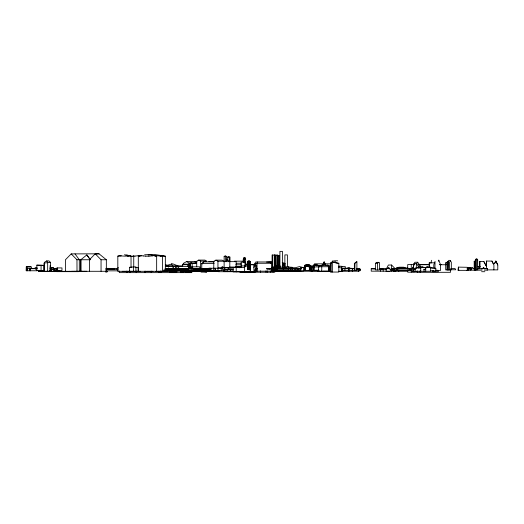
<?xml version="1.0" encoding="UTF-8"?>
<svg xmlns="http://www.w3.org/2000/svg" width="524" height="524" viewBox="0 0 524 524"><rect width="100%" height="100%" fill="white"/><g stroke="black" fill="none" stroke-linecap="round" stroke-linejoin="round"><path stroke-width="0.79" d="M318.402 271.576L318.448 266.762L321.782 265.164L327.303 265.164L328.915 266.723L328.915 271.17L328.915 266.362L327.376 265.236M486.436 268.458L486.423 261.057L491.971 261.076L493.909 264.98L493.89 269.88M486.436 266.316L483.783 261.443L479.807 261.424L479.761 268.458M304.916 270.469L304.916 267.083L305.689 265.229L309.776 265.229L309.75 267.364M420.726 271.294L420.726 268.118L416.488 267.443L413.534 269.251L413.534 271.294L430.663 271.255L430.663 267.266L427.158 266.775L425.73 267.731L430.663 267.266M321.782 265.164L321.736 271.17M438.693 261.417L438.752 260.055L440.54 264.784L440.54 270.417L435.699 270.417M245.645 265.95L245.638 259.269L244.931 257.585L244.073 257.69L243.981 262.406M413.292 270.246L413.292 266.218L415.087 263.48L416.475 263.48L416.279 267.829M310.765 267.757L311.033 266.808L310.156 266.808L309.677 267.757L309.677 270.469L309.612 267.227L307.005 266.048L304.785 267.05L304.785 270.469M386.417 268.753L388.389 265.02L391.579 265.02L391.212 269.375L389.751 269.375M420.183 267.043L419.148 267.705L420.726 267.731A1.644 0.458 -20.9 0 0 421.499 267.646L424.06 267.299L420.713 266.716L419.148 267.731L418.041 267.692M332.642 262.242L332.786 261.024L334.548 261.024L336.205 262.858M467.598 269.126L467.762 267.921L469.078 267.875M319.103 270.482L312.835 270.502L313.024 265.55L321.612 265.583M468.05 269.513L467.166 267.292L458.376 267.122L457.976 270.345L468.05 270.345L468.011 267.509L472.543 267.509M30.687 266.847L26.331 266.677L26.2 270.757L37.066 270.77M476.833 258.915L477.678 259.819L477.678 269.742L475.543 269.742L475.543 259.819L476.034 258.948L476.833 258.915L476.663 269.742M394.637 268.609L392.483 268.609L390.865 269.323L390.865 270.535L411.419 270.469L411.419 268.982L409.034 268.982L409.65 268.694L410.803 268.694L410.744 270.469M430.931 263.284L431.547 260.284M132.624 256.223A5.646 1.094 9.2 0 0 133.45 256.033L133.712 256.026A5.594 0.884 11.8 0 1 133.273 256.223M420.196 267.541L420.294 267.109M422.069 267.476L422.272 266.716M256.681 269.919L257.042 268.648L255.227 268.491M324.795 264.64L322.876 264.862M44.219 271.334L44.219 263.055L44.442 262.314L46.708 260.913L48.948 260.913L50.428 262.347L50.428 271.334M426.7 267.502L426.864 266.985M484.824 268.681A1.932 0.55 28.8 0 0 484.844 268.484L483.423 267.849L481.68 268.864M253.898 267.515L254.887 264.653L253.099 264.574M451.433 268.452L449.487 269.722L455.677 269.775L455.022 268.55L451.433 268.452L450.961 269.775M322.607 265.589L323.95 262.026L324.376 262.026L325.718 265.589M323.301 264.875L324.376 262.026M305.689 265.229L304.975 267.083L304.975 270.469M313.647 265.72L314.452 263.834L323.256 263.834M494.486 263.67L495.848 261.044L497.8 264.98L497.78 269.88L487.156 269.88M244.073 257.69L243.234 259.269L243.234 261.993M451.315 269.821L447.417 269.821L447.417 262.269L448.996 260.29L450.417 260.677L449.487 262.269L449.487 269.821M424.067 267.345L423.68 267.594M430.656 267.319L430.06 267.45M59.756 271.249L38.331 271.327L106.339 271.288L106.339 259.753L99.043 253.826L71.205 253.891L65.454 259.753L65.454 271.288M413.646 271.727L413.593 264.103L414.969 262.236L417.687 262.236L419.062 264.103L419.062 267.273M416.318 264.103L417.687 262.236M202.153 264.044L203.738 261.902L213.812 261.902M247.642 261.535L248.703 260.9L248.703 269.677L247.642 269.677L247.642 261.535L248.258 261.535M78.672 271.268L78.672 271.661L56.559 271.661L56.775 270.705L53.939 270.705M224.993 256.354L225.287 256L226.499 256.354L226.499 261.24M331.122 262.858L332.786 261.024M277.275 265.937L278.454 265.268L277.818 265.956L277.196 265.858L277.379 255.005L275.015 255.168L275.015 266.913M118.365 267.456L117.238 268.642L117.238 269.912M99.043 253.826L95.237 253.826L89.421 259.753L89.421 271.288M326.865 265.603L327.303 265.164M484.864 268.491L483.783 268.55L483.423 267.849M226.021 261.201L227.377 259.956L228.733 261.129M354.362 270.24L354.362 263.605L356.346 261.83L356.89 261.83L356.89 270.24M354.362 263.605L356.89 261.83M201.76 269.899L201.76 263.572L203.738 261.902M75.011 253.891L79.307 259.753L79.307 271.288M90.377 259.753L86.833 254.913L80.801 259.753L80.801 271.288M389.849 271.589L386.162 271.589L386.162 268.95L388.304 267.875L389.849 268.445L388.428 268.701A1.14 0.55 -2.2 0 1 387.413 268.622M387.164 268.635L388.304 267.875L389.574 268.281M395.836 268.707L396.891 268.019L407.397 268.019M165.204 271.301L165.204 270.004L167.156 270.122L167.156 271.301L117.821 271.308L117.821 256.098L119.4 255.751M375.433 263.29L376.9 262.347L378.885 262.347L379.383 262.852L379.383 269.906L375.433 269.906L375.433 263.29L377.424 263.29L378.885 262.347M413.534 269.251L415.106 269.251L418.08 267.443M423.818 267.613L425.73 267.666L427.374 266.985M198.707 260.087L200.62 261.129L206.77 261.129L204.858 260.087L198.707 260.087L196.729 261.24L196.729 266.736M182.509 266.29L182.509 264.712L187.743 264.712L188.712 264.162L188.712 267.214M318.854 265.832L316.981 264.541L315.356 264.541L311.767 266.559L311.767 271.576M182.509 264.712L183.498 264.162L188.712 264.162M192.138 267.98L192.19 263.343L191.26 262.989L190.16 263.605L190.487 265.085M191.267 263.428L190.16 263.605L191.633 262.989M195.347 262.007L196.605 262.76L194.646 261.607L186.524 261.607L183.243 263.428L183.243 264.947M215.888 260.133L217.958 261.24L224.115 261.24L222.038 260.133L215.888 260.133L213.785 261.286L213.785 268.314M449.343 269.919L445.701 269.919L445.701 262.917L447.175 262.118L448.406 262.118M414.811 271.727L412.322 271.727L412.322 268.006L413.829 267.495M284.853 265.95L283.464 265.406L282.108 266.113L283.975 265.406L285.364 265.95M130.312 256.026L131.033 256.105L131.033 267.306M330.48 263.113L332.943 262.177L338.838 263.33L338.838 272.048L330.48 272.048L330.48 263.113L332.943 262.177M389.142 268.281L388.605 268.524M310.156 266.808L310.372 267.364L307.45 266.048L304.785 267.05M227.685 260.31L227.685 257.042L228.942 256.747M483.639 268.484L482.833 268.753A1.428 0.563 -17.9 0 1 481.838 268.727L481.654 268.57M380.201 269.048L381.387 268.53L389.568 268.53M279.606 266.277L279.606 255.889L277.674 255.234L277.157 255.457L277.157 266.323M278.329 255.509L277.157 256.007L279.227 256.007L278.329 255.509L278.473 265.53M282.482 265.923L283.445 265.544L284.624 265.963M485.709 268.655L486.442 268.367L487.477 268.779L487.477 270.161L484.222 270.161M275.015 255.168L275.133 267.279M395.063 268.622L398.797 267.227M161.942 255.758L160.396 255.895M482.584 268.511L483.77 268.085L485.067 268.563M166.933 265.367L172.586 263.782L177.905 265.858L177.905 267.325M271.956 267.875L273.325 267.404L276.037 268.334L277.602 268.334M271.406 267.626L274.995 266.461L278.539 267.594M277.641 266.88L278.938 266.461L280.353 266.913M224.115 268.301L224.148 256.354L225.287 256L225.654 256.354L225.654 261.24M35.442 269.159L36.962 268.701M138.303 271.249L138.303 256.177L141.794 255.745M284.316 267.535L287.774 266.592L289.137 266.965M310.902 267.358L311.394 270.469L304.693 270.469L304.693 265.341L307.549 264.594L311.014 265.576L310.994 270.469M129.454 255.784L130.993 256.085M349.115 268.072L346.927 268.622M349.023 268.622L353.635 268.367M347.844 268.046L344.871 268.589L344.871 270.273M44.219 263.055L50.428 262.347M54.273 271.57L65.926 271.556L54.273 271.622L56.559 271.556M332.334 262.478L332.334 272.048M148.069 254.998L154.993 254.559L161.523 255.581M128.203 255.751L129.991 255.974M163.514 255.889L165.342 256.184L162.329 255.967M344.871 268.589L349.023 268.504L349.023 270.273M152.589 255.85L154.128 255.555L156.656 256.177L156.656 271.249M144.644 254.736L150.159 254.651L156.637 256.177M138.303 256.177L141.631 255.66M129.402 271.301L129.402 267.338L133.476 266.906L135.912 266.906L135.912 271.301M425.73 267.731L426.326 267.666M348.683 268.576L348.683 268.281C341.766 269.218 348.211 267.653 350.065 268.281L350.065 268.622M127.994 256.007L127.43 256.059A6.504 1.31 1.5 0 1 121.221 255.863M53.396 269.906L53.396 267.751L49.859 268.072M50.33 267.98L53.396 267.751M277.674 255.234L279.58 255.856L278.447 255.889M168.564 268.563L187.068 268.74L187.068 269.244L165.132 268.943M165.139 269.284L173.464 268.891M445.701 262.917L446.998 262.884L446.998 269.919M179.215 268.877L211.427 268.943L211.427 268.439L176.496 268.439L211.427 268.439M312.081 266.552L313.391 266.546M106.503 268.524L114.415 268.439L114.415 268.943L106.503 269.028M187.042 268.963L211.427 268.943M266.899 268.445L301.228 268.484L301.228 268.989L290.538 269.139L266.899 268.95L266.899 268.445L301.228 268.484M318.448 266.762L328.915 266.723M288.58 268.864L266.899 268.95M434.141 268.314L435.791 268.314L435.791 270.875L430.551 270.875M272.1 267.253L272.1 255.005L275.133 255.123M484.556 268.786L487.477 268.779M86.833 254.913L90.311 259.753M125.963 255.155L127.882 255.155M224.148 256.354L226.499 256.354M227.685 257.042L229.99 257.042L229.99 260.926M71.205 253.891L76.956 259.753L89.519 259.753M95.237 253.826L101.053 259.753L106.339 259.753M475.543 259.819L477.678 259.819M226.342 259.956L227.377 259.956M334.921 260.801L337.659 260.801M234.444 261.168L243.234 261.168M474.2 270.148L474.2 261.247L474.941 261.247M475.74 270.148L475.74 261.319L474.993 261.319L474.993 270.148M250.531 261.548L249.077 261.024L249.077 269.814L250.531 269.814L250.531 261.548L249.077 261.024M208.768 261.646L214.146 261.646M223.656 261.646L236.134 261.646L236.134 267.653M196.9 261.758L194.895 261.758L196.716 262.766M266.552 262.046L272.1 262.046M268.602 262.249L272.552 262.249M270.659 262.681L272.238 262.681M434.317 262.806L429.156 262.806L429.156 267.273M186.524 261.607L189.105 263.087L196.428 263.087M196.605 263.153L189.989 263.153L189.989 267.227M236.416 263.245L241.21 263.245M338.838 263.33L332.301 262.177M201.76 263.572L214.152 263.579M324.854 263.834L331.26 263.834M413.593 264.103L414.956 264.103M245.612 264.476L247.937 264.476L247.937 265.95M250.059 264.476L253.898 264.476L253.898 271.884M413.698 264.607L407.705 264.607L407.705 268.386M418.584 264.607L429.333 264.607M439.688 264.607L441.385 264.607M418.774 264.738L429.713 264.738M439.577 264.738L446.5 264.738M235.8 264.803L241.315 264.803M250.387 264.803L255.214 264.803M36.844 265.157L44.036 265.38L44.036 270.522L36.844 270.522L36.844 265.157L44.036 265.38M313.686 265.295L314.452 265.295M327.408 265.216L330.873 265.452M304.693 265.341L307.922 264.594L310.3 265.36M165.591 265.773L168.492 265.773L168.492 267.266M176.595 265.851L182.293 265.851M248.173 265.95L241.381 265.95L241.381 267.417M280.222 265.923L275.696 265.923L277.379 265.799M307.005 266.048L307.45 266.048M338.399 266.218L341.452 266.218L341.648 267.233L341.648 271.393L338.596 271.393M241.472 266.356L239.854 266.356L239.854 267.823M178.337 266.441L188.522 266.441L188.522 269.251L178.337 269.251M312.075 266.5L311.682 266.5L311.682 271.576L331.07 271.576M165.394 266.526L178.704 266.526M341.425 266.611L345.309 266.611L345.309 268.812M235.761 266.703L240.483 266.703M477.934 266.631L480.285 266.631M188.352 266.827L199.775 266.827L199.775 269.86M26.331 266.847L31.44 266.847L31.44 268.412M312.835 266.945L319.529 266.886M229.63 267.037L241.184 267.037M310.372 267.194L311.066 267.194L311.033 266.808M338.596 267.233L341.648 267.233M399.236 267.201L403.618 267.201L405.746 268.098M129.402 267.338L131.838 267.338M300.396 267.338L304.785 267.384M309.874 267.364L310.372 267.364L309.677 267.24M310.771 267.384L312.271 267.384M244.433 267.417L233.088 267.417L233.088 271.884L255.869 271.884L255.869 267.515L254.887 264.653M135.153 267.541L138.192 267.541L138.192 271.327M302.525 267.535L304.975 267.535M35.056 267.62L37.066 267.62M291.442 267.725L295.346 267.725L299.492 266.592L303.593 267.712L303.593 270.882L271.36 270.888M309.677 267.757L312.271 267.744M218.423 267.849L225.379 267.849M228.464 267.849L233.508 267.849M412.322 268.006L413.646 268.006M271.943 268.124L277.497 268.124L271.943 268.124L271.943 268.74M105.913 268.347L114.415 268.439M354.532 268.491L350.065 268.255M408.746 268.426L394.264 268.426L394.264 269.919L409.211 269.912L409.211 268.327L396.996 268.327L396.996 269.919M36.962 268.543L27.51 268.543L27.51 270.77M294.907 268.583L300.625 268.583L300.625 270.98M349.023 268.504L341.89 268.563L344.183 268.046L346.554 268.583M53.396 268.635L57.365 268.635M111.861 268.622L118.024 268.642L117.265 268.779M257.042 268.648L255.548 268.589L255.548 271.183M477.312 268.799L482.047 268.799M37.066 268.701L30.137 268.701L30.137 270.77M165.132 268.439L187.068 268.74M341 268.773L342.617 268.773M357.113 268.773L358.802 268.773L358.802 271.209L338.484 271.268M395.803 269.984L395.803 271.203L371.228 271.157L371.228 268.733L375.643 268.72M379.14 268.733L383.155 269.107L383.155 271.157M105.913 268.851L114.415 268.943M356.706 268.838L359.942 268.838L359.942 270.351L359.818 268.838M466.93 268.845L470.827 268.845L470.827 270.292L466.373 270.292M49.95 269.015L52.367 269.015M228.765 268.93L231.49 268.93M341.124 269.009L342.689 269.009M468.011 268.936L471.842 268.936M379.474 269.048L381.387 269.048L381.387 268.53M409.034 269.048L410.888 269.048L410.888 270.528M271.923 269.133L277.438 269.133M358.547 269.244L360.001 269.244L360.001 270.757L358.547 270.757M105.724 269.329L118.214 269.329M199.094 269.329L209.03 269.329M390.865 269.323L394.395 269.323M382.664 269.362L386.66 269.362M233.259 269.546L223.827 269.546L223.827 271.059L233.259 271.059M423.818 269.474L425.37 269.474L425.37 267.62L424.794 267.45M165.394 269.814L186.924 269.814M165.204 270.004L165.708 270.004M165.708 270.102L163.54 270.102L163.54 271.308M167.156 270.122L166.652 270.122L166.652 271.301M482.047 270.161L470.912 270.161L470.912 268.72L472.714 268.085L474.679 268.799M49.859 270.535L51.418 270.535L50.081 270.502L50.121 265.563M56.094 270.548L61.97 270.456L61.97 267.921L56.802 267.921L56.802 270.548M208.775 270.482L222.7 270.482L222.7 268.229L208.775 268.229L208.742 270.843M36.628 270.626L44.154 270.626M49.859 270.587L51.47 270.587M196.729 270.659L219.097 270.659M196.022 270.731L213.877 270.679M274.137 270.751L300.684 270.751M310.798 270.757L312.396 270.757M56.389 270.803L56.114 268.609L54.66 268.543L54.922 270.803L56.389 270.803L56.389 271.314M105.724 270.843L118.221 270.843M166.58 270.843L219.104 270.843M271.36 270.829L300.363 270.797M166.92 270.98L201.806 270.974M206.187 270.974L218.809 270.974M310.025 270.901L312.271 270.901M54.398 271.039L56.526 271.039M167.038 271L168.492 271M181.127 271.098L219.039 271.026M271.308 271.059L300.848 271.059M255.227 271.183L271.877 271.183L271.877 263.271L254.546 263.271L254.546 265.033M296.663 271.124L300.665 271.124M318.448 271.17L330.873 271.17M300.147 271.229L310.47 271.229M322.882 271.209L331.292 271.209M393.57 271.268L407.836 271.268M122.236 271.327L140.471 271.327M146.655 271.34L152.975 271.34M155.471 271.38L161.399 271.38M255.293 271.707L218.423 271.707L218.423 270.161M481.589 271.707L484.87 271.707M417.766 272.172L407.705 272.172L407.705 269.906M239.854 272.211L274.792 272.211L274.792 270.829M328.915 266.362L330.775 266.572M285.593 264.037L282.528 263.867L282.528 266.107M345.65 268.563L348.683 268.281M311.014 265.576L310.942 267.207M315.723 270.148L317.393 270.312M295.425 268.897L301.228 268.989M177.911 269.002L187.068 269.244M117.841 256.112L121.201 255.869M176.267 265.806L177.905 265.858L167.811 265.688M195.989 270.646L199.775 270.62M255.227 265.098L256.321 265.157L256.321 268.491M430.78 267.98L435.791 268.314M255.136 265.072L256.321 265.157M435.857 270.181L438.287 270.364L438.287 271.714L432.248 271.714L432.248 270.574M474.2 261.247L475.74 261.319M353.065 268.491L353.549 268.53M379.278 268.72L381.387 269.048M375.577 269.048L371.228 268.733M128.478 256L127.332 255.81M138.159 255.771L136.869 255.843A6.524 1.179 -10 0 1 134.95 256.105M159.021 255.869L156.231 255.797A9.085 1.847 -4.1 0 1 154.665 255.974M124.43 254.769L129.651 255.738M348.683 268.236L350.222 268.583M190.965 263.153L191.817 263.343L191.26 262.989M430.492 267.397L432.68 267.947M416.488 267.443L418.48 267.954M190.166 267.463L201.092 270.325M188.345 267.666L199.985 270.79M308.996 270.03L310.457 270.469M273.377 267.921L275.369 268.537M282.213 262.504L285.017 263.421M165.518 264.627L168.492 265.773M410.803 268.694L411.419 268.982M396.891 268.019L397.945 268.707M315.356 264.541L316.941 266.022M376.9 262.347L377.391 262.852M391.579 265.02L394.749 268.288M392.483 268.609L393.033 269.323L393.033 270.535M324.828 264.515L325.109 264.895M46.708 260.913L47.671 262.347L47.671 271.334M416.475 263.48L418.27 266.218L418.27 267.829M171.427 263.782L172.71 265.858L172.71 267.325M450.417 260.677L451.315 262.269L451.315 269.061M483.783 261.443L486.049 265.681M497.78 264.98L495.848 261.044L494.505 263.69L493.254 263.696L491.971 261.076M245.474 259.269L244.931 257.585M323.95 262.026L325.293 265.589M413.298 267.489L413.462 268.006M310.981 267.495L311.394 268.917M244.158 257.585L244.59 262.406M458.376 267.122L458.782 270.345M160.082 271.15L160.292 272.637L160.292 271.137M161.182 271.15L161.392 272.637L161.392 271.124M169.573 270.404L169.828 272.637L169.828 270.404M171.204 271.019L171.374 272.637M160.18 271.137L160.292 272.637M309.776 265.229L309.795 267.083M479.807 261.424L479.86 268.458M486.423 261.057L486.436 264.98M478.713 266.631L478.713 268.773M470.434 267.509L470.434 268.936M470.113 267.509L470.113 268.936M450.496 269.277L450.496 272.303L417.209 272.303L417.209 270.79M448.092 269.821L448.184 261.221L447.896 269.821M434.907 268.805L435.058 261.424L433.8 264.784L433.8 268M433.427 270.574L433.427 271.714M429.47 262.806L429.47 267.364M425.73 267.666L425.73 271.255M424.021 269.107L424.021 271.255M420.117 264.738L420.117 267.764M420.117 270.79L420.117 272.303M415.106 269.251L415.106 271.294M411.255 264.607L411.255 272.172M398.823 269.945L398.823 271.268M397.467 268.327L397.467 269.912M396.445 269.323L396.445 270.535M391.212 269.984L391.212 271.203M380.686 268.733L380.686 271.157M377.424 263.29L377.424 269.906M359.759 269.244L359.759 270.757M358.711 268.773L358.711 271.209M356.733 270.273L356.733 268.458L357.204 268.53L357.204 270.273L341.89 270.273L341.884 266.611M354.905 263.605L354.905 270.24M352.514 268.622L352.514 270.273M352.311 269.762L352.311 271.268M348.945 269.762L348.945 271.268M348.794 269.762L348.794 271.268M348.532 268.589L348.532 270.273M342.689 269.762L342.689 271.268M331.096 263.113L331.096 272.048M329.19 266.572L329.19 271.17M318.644 269.945L318.644 271.576M317.465 270.129L317.465 271.576M314.164 270.482L313.955 265.583L313.745 270.482M314.099 264.646L314.099 266.185M310.804 267.24L310.765 270.469M310.228 265.36L310.228 266.821M310.077 265.36L310.077 267.548M298.012 268.583L298.012 270.98M294.907 269.382L294.907 270.98M292.117 270.856L292.117 267.227L277.091 267.227L277.091 270.856M290.538 268.635L290.538 269.139M290.309 267.227L290.309 270.856M288.495 267.227L288.495 270.856M288.436 267.227L288.436 270.856M287.388 266.637L287.388 254.906L284.866 254.906L284.866 267.417M284.047 264.031L284.047 265.668M283.726 263.873L283.726 266.107M283.445 265.544L283.445 266.035M283.32 267.227L283.32 270.856M282.626 266.113L282.626 267.581M282.429 267.338L282.429 251.363L279.908 251.363L279.908 267.338M279.227 255.889L279.227 266.323M275.893 255.168L275.893 265.845M274.589 255.005L274.589 267.253M274.248 255.005L274.248 267.253M273.03 270.829L273.03 272.211M272.598 255.005L272.598 267.253M271 263.493L271 261.961L255.778 261.961L255.778 263.493M270.731 270.829L270.731 272.211M269.677 268.445L269.677 268.95M267.247 270.829L267.247 272.211M265.969 270.829L265.969 272.211M260.598 270.829L260.598 272.211M257.408 261.961L257.408 263.493M257.042 263.271L257.042 271.183M256.721 268.589L256.721 271.183M250.42 265.95L250.42 271.884M249.758 261.057L249.758 269.814M248.107 260.9L248.107 269.677M245.946 263.094L245.946 264.679M245.802 264.476L245.802 266.696M245.566 266.755L245.566 262.183L241.132 262.183L241.132 267.522M244.918 262.183L244.918 266.755M244.433 265.95L244.433 271.884M236.2 267.417L236.2 271.884M230.691 269.546L230.691 271.059M229.807 261.646L229.807 267.653M229.211 257.042L229.211 260.926M228.634 269.388L228.634 267.476L224.953 267.476L224.953 271.707M227.128 267.476L227.128 271.707M223.958 269.546L223.958 271.059M221.239 268.229L221.239 270.482M217.958 261.24L217.932 270.482M215.351 268.229L215.351 270.482M214.951 268.229L214.951 270.482M213.36 268.229L213.275 270.482M210.668 268.229L210.668 270.482M210.242 268.229L210.242 270.482M209.273 268.229L209.273 270.482M208.624 269.329L208.624 270.843M206.679 270.594L206.679 272.094L201.078 272.094L201.072 269.329M206.6 270.718L206.6 272.094M205.179 270.718L205.179 272.094M200.62 261.129L200.62 269.867M196.264 268.471L196.264 268.976M191.817 271.019L191.817 272.637L119.295 272.637L119.295 271.039M191.588 271.019L191.588 272.637M191.502 268.484L191.502 268.989M191.535 271.019L191.535 272.637M191.175 271.019L191.175 272.637M190.533 263.605L190.533 267.312M190.52 271.019L190.52 272.637M190.16 263.153L190.16 267.312M190.179 271.019L190.179 272.637M189.59 271.019L189.59 272.637M189.105 263.087L189.105 267.227M189.138 271.019L189.138 272.637M188.483 271.019L188.483 272.637M188.109 271.019L188.109 272.637M187.743 264.712L187.743 266.29M187.507 271.019L187.507 272.637M187.173 271.019L187.173 272.637M186.433 271.019L186.433 272.637M185.725 271.019L185.725 272.637M185.254 271.019L185.254 272.637M182.987 271.019L182.987 272.637M182.339 271.019L182.339 272.637M182.175 271.019L182.175 272.637M181.972 271.019L181.972 272.637M181.782 271.019L181.782 272.637M181.612 271.019L181.612 272.637M181.422 269.349L181.422 270.875M180.806 271.019L180.806 272.637M178.704 266.441L178.704 269.814M178.127 268.74L178.127 269.244M177.119 269.349L177.119 270.875M176.712 271.019L176.712 272.637M176.398 269.349L176.398 270.875M176.221 266.526L176.221 269.814M176.247 271.019L176.188 272.637M175.71 266.526L175.71 269.814M175.501 271.019L175.429 272.637M174.695 271.019L174.695 272.637M173.549 266.526L173.549 269.814M172.979 271.019L172.979 272.637M171.263 271.019L171.263 272.637M170.758 270.358L170.758 272.637M165.342 256.295L165.342 270.489M164.981 270.102L164.981 271.308M162.433 256.118L162.433 271.236M158.752 271.137L158.752 272.637M151.233 271.137L151.233 272.637M145.076 271.059L145.083 272.637M136.247 271.059L136.247 272.637M133.738 255.935L133.738 267.279M133.476 266.906L133.476 271.301M129.893 271.039L129.893 272.637M126.906 271.039L126.906 272.637M109.483 268.524L109.483 269.028M107.931 268.347L107.931 268.851M107.381 268.347L107.381 268.851M106.66 271.321L106.66 271.897M106.025 271.321L106.025 271.897M101.053 259.753L101.053 271.288M86.846 271.308L71.552 271.301M86.028 271.275L86.028 271.615M84.508 271.275L84.508 271.615M82.242 271.314L78.816 271.615M80.866 259.753L80.866 271.288M76.956 259.753L77.021 271.583M76.249 271.275L76.249 271.615M74.762 271.275L74.762 271.615M69.332 271.268L69.332 271.661M65.926 271.268L65.926 271.661M57.365 267.921L57.365 270.548M56.775 270.705L56.775 271.268M56.114 268.609L56.114 270.639M54.922 270.803L54.922 271.314M54.66 268.543L54.66 271.314M54.647 271.255L54.647 269.513L50.789 269.513L50.789 271.255M54.096 269.513L54.096 271.255M44.16 263.356L44.16 271.334M41.069 265.157L41.069 270.522M30.254 268.701L30.254 270.77M29.364 268.543L29.364 270.77M27.091 266.847L27.091 270.757M26.331 266.677L26.331 270.757M163.409 255.869A6.504 1.127 1.5 0 1 162.944 255.928M129.376 255.771A6.596 1.31 1.4 0 1 127.922 255.987M120.906 255.948A6.583 1.251 -1.3 0 1 119.446 255.738M128.177 255.745A6.589 1.244 -1.6 0 1 127.627 255.823M139.45 255.961A6.609 1.068 9.7 0 1 138.166 255.778M135.035 256.053A6.445 1.12 -9.7 0 1 133.404 256.157M132.572 256.21A5.574 1.081 9.2 0 1 130.227 256.197M161.883 256.171A8.921 0.655 12.8 0 1 160.364 256.026M160.934 256.197A9.046 0.714 13.3 0 1 159.289 255.961M161.824 255.725A9.046 0.714 13.3 0 1 162.433 256.184M152.556 255.836A9.032 2.011 0.3 0 1 148.888 256.151M148.908 256.177A8.947 2.05 0.3 0 1 145.757 256.151M145.79 256.112A9.026 2.004 0.4 0 1 143.615 255.941M143.543 255.974A9.183 2.109 0.1 0 1 141.585 255.673M484.818 268.681A1.716 0.478 27.5 0 1 484.458 268.74M387.059 268.707A7.729 0.779 -29.5 0 1 386.28 268.95M349.207 268.091L347.15 268.57L350.065 268.281L349.207 268.091M168.741 266.461L167.66 266.637L169.619 266.461L168.741 266.461M222.49 267.043L221.835 267.043L223.44 267.279L222.49 267.043M256.282 270.07L254.422 270.07L256.282 270.135M107.237 271.321L105.448 271.321L105.448 271.897L107.237 271.897L107.237 271.321"/></g></svg>
